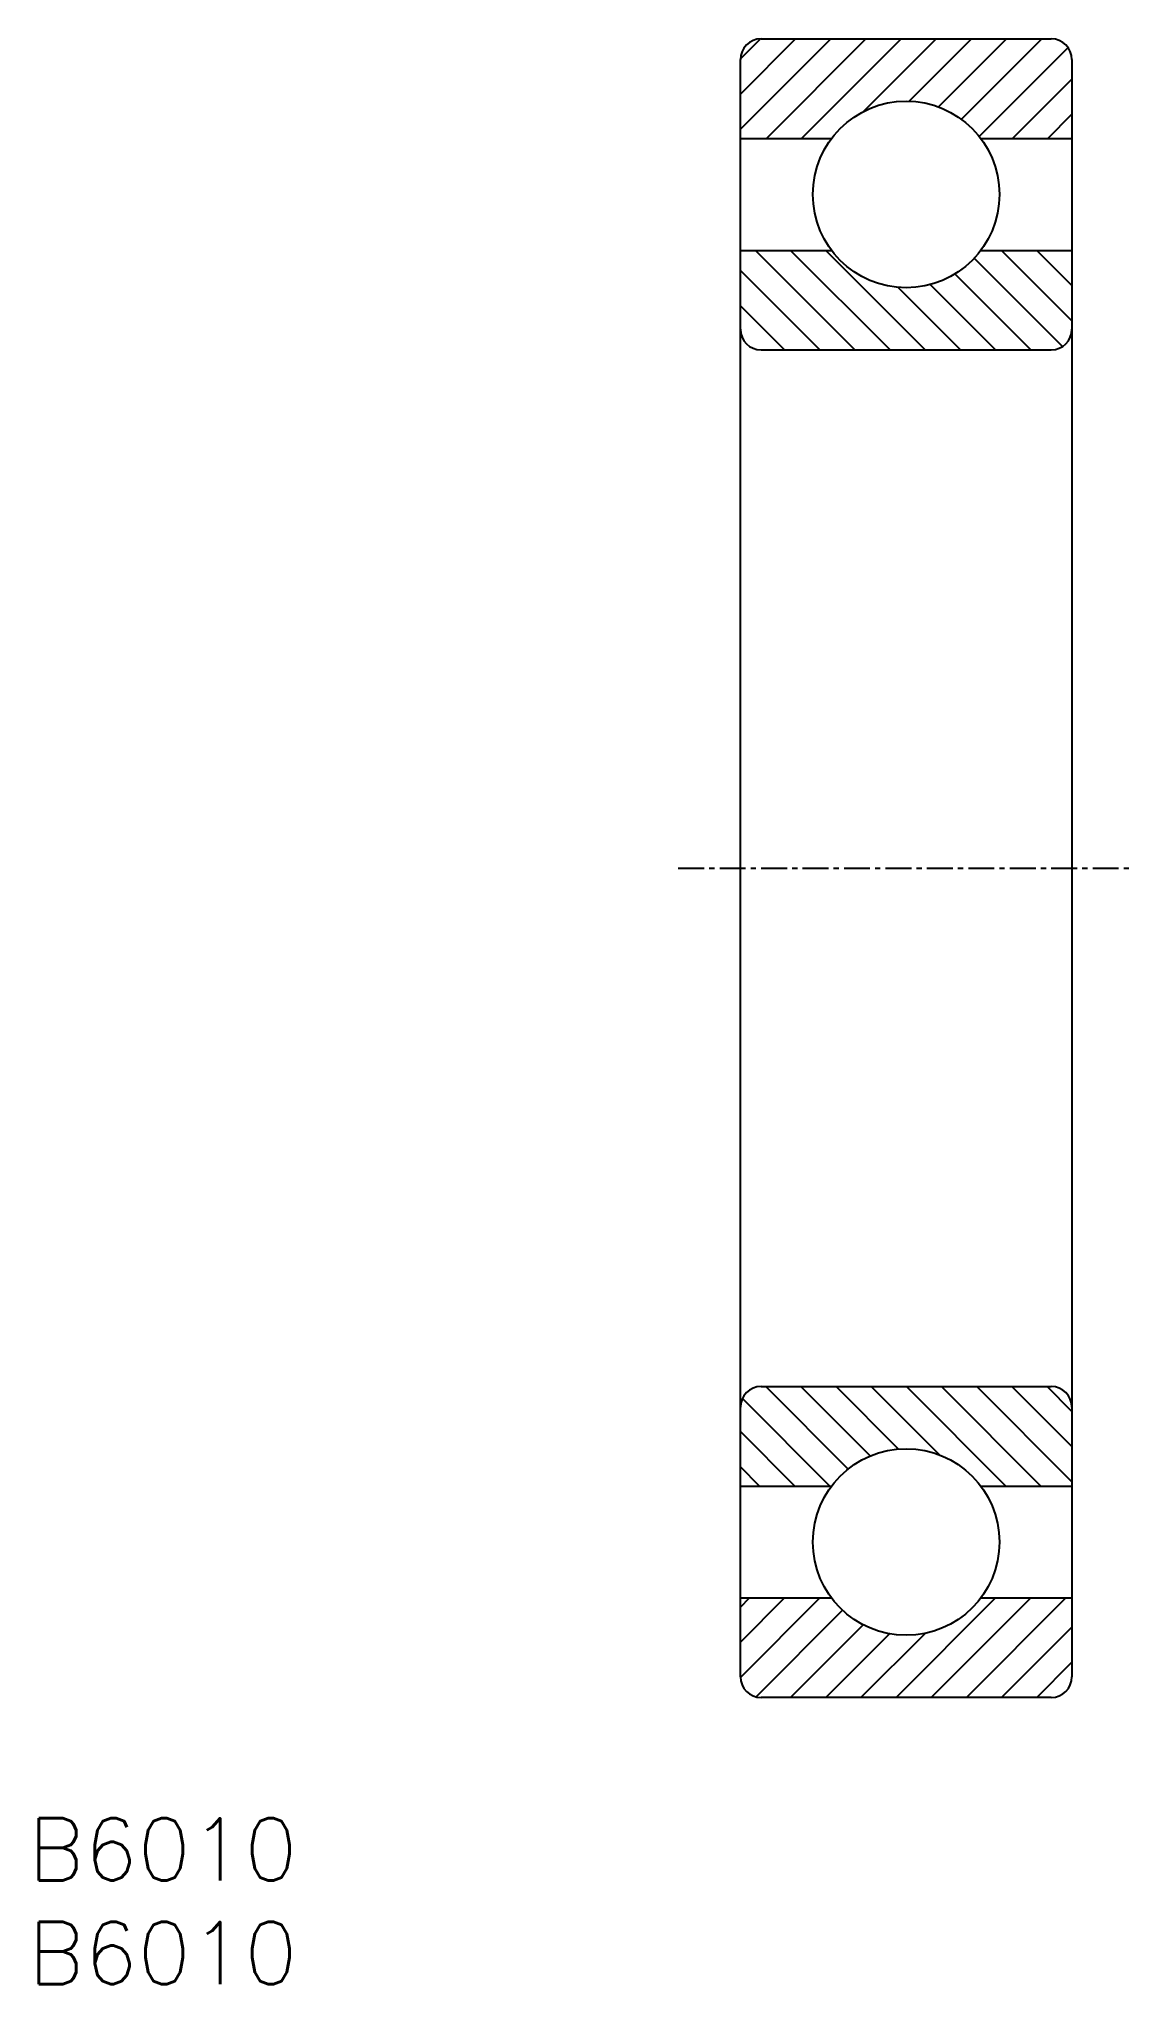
# Model space of a CAD drawing. Extents: x 45.3 to 98.1, y 37.3 to 131.1.
import ezdxf
from ezdxf.enums import TextEntityAlignment as Align

# ---------------------------------------------------------------- set-up
doc = ezdxf.new("R2010")
doc.units = 0
doc.linetypes.add('CENTER', pattern=[2, 1.25, -0.25, 0.25, -0.25])
doc.layers.get('0').update_dxf_attribs({"linetype": 'CONTINUOUS'})
doc.layers.add('CENTER', color=1, linetype='CENTER')
doc.styles.get("Standard").update_dxf_attribs({"font": 'txt.shx', "bigfont": 'extfont.shx'})

msp = doc.modelspace()

# ---------------------------------------------------------------- linework, layer by layer
at = {"color": 7, "linetype": 'CONTINUOUS'}
for p, q in [((79.149, 128.456), (81.81, 131.118)), ((79.149, 126.759), (83.507, 131.118)), ((79.149, 130.154), (80.113, 131.117)), ((80.149, 131.118), (94.149, 131.118)), ((80.405, 126.318), (85.205, 131.118)), ((82.102, 126.318), (86.902, 131.118)), ((85.111, 127.63), (88.599, 131.118)), ((87.293, 128.115), (90.296, 131.118)), ((88.712, 127.837), (91.993, 131.118)), ((89.815, 127.243), (93.69, 131.118)), ((90.678, 126.409), (94.965, 130.696)), ((79.149, 52.118), (79.149, 130.118)), ((95.149, 130.118), (95.149, 52.118)), ((92.284, 126.318), (95.149, 129.182)), ((93.981, 126.318), (95.149, 127.485)), ((79.149, 126.318), (83.549, 126.318)), ((90.749, 126.318), (95.149, 126.318)), ((79.149, 120.918), (83.549, 120.918)), ((84.675, 116.118), (79.875, 120.918)), ((86.372, 116.118), (81.572, 120.918)), ((88.069, 116.118), (83.269, 120.918)), ((94.695, 116.28), (90.433, 120.542)), ((90.749, 120.918), (95.149, 120.918)), ((95.149, 117.524), (91.754, 120.918)), ((95.149, 119.221), (93.451, 120.918)), ((82.978, 116.118), (79.149, 119.947)), ((91.463, 116.118), (88.311, 119.27)), ((93.16, 116.118), (89.498, 119.78)), ((81.281, 116.118), (79.149, 118.25)), ((89.766, 116.118), (86.748, 119.136)), ((80.149, 116.118), (94.149, 116.118)), ((80.149, 66.118), (94.149, 66.118)), ((84.347, 62.14), (80.369, 66.118)), ((85.414, 62.77), (82.066, 66.118)), ((86.779, 63.103), (83.763, 66.118)), ((88.758, 62.82), (85.46, 66.118)), ((91.957, 61.318), (87.157, 66.118)), ((93.654, 61.318), (88.854, 66.118)), ((95.149, 61.521), (90.552, 66.118)), ((95.149, 63.218), (92.249, 66.118)), ((95.149, 64.915), (93.946, 66.118)), ((83.472, 61.318), (79.245, 65.545)), ((81.775, 61.318), (79.149, 63.944)), ((80.078, 61.318), (79.149, 62.247)), ((79.149, 61.318), (83.549, 61.318)), ((90.749, 61.318), (95.149, 61.318)), ((79.149, 55.482), (79.584, 55.918)), ((79.149, 53.785), (81.281, 55.918)), ((79.149, 52.089), (82.978, 55.918)), ((79.149, 55.918), (83.549, 55.918)), ((86.663, 51.118), (91.463, 55.918)), ((88.36, 51.118), (93.16, 55.918)), ((90.057, 51.118), (94.857, 55.918)), ((90.749, 55.918), (95.149, 55.918)), ((79.905, 51.148), (84.082, 55.325)), ((81.572, 51.118), (85.077, 54.623)), ((91.754, 51.118), (95.149, 54.512)), ((83.269, 51.118), (86.342, 54.191)), ((84.966, 51.118), (88.059, 54.211)), ((93.451, 51.118), (95.149, 52.815)), ((94.149, 51.118), (80.149, 51.118))]:
    msp.add_line(p, q, dxfattribs=at)
for centre in [(87.149, 123.618), (87.149, 58.618)]:
    msp.add_circle(centre, 4.5, dxfattribs=at)
for centre, start, end in [((80.149, 130.118), 90, 180), ((94.149, 130.118), 0, 90), ((80.149, 117.118), 180, 270), ((94.149, 117.118), 270, 0), ((80.149, 65.118), 90, 180), ((94.149, 65.118), 0, 90), ((80.149, 52.118), 180, 270), ((94.149, 52.118), 270, 0)]:
    msp.add_arc(centre, 1, start, end, dxfattribs=at)
at = {"layer": 'CENTER', "color": 1, "linetype": 'CENTER'}
msp.add_line((76.149, 91.118), (98.149, 91.118), dxfattribs=at)

# ---------------------------------------------------------------- texts
at = {"color": 7, "linetype": 'CONTINUOUS'}
for p in [(44.782, 43.795), (44.782, 38.795)]:
    msp.add_text('B6010', height=3, dxfattribs=at).set_placement(p, align=Align.MIDDLE_LEFT)

doc.saveas('drawing.dxf')
